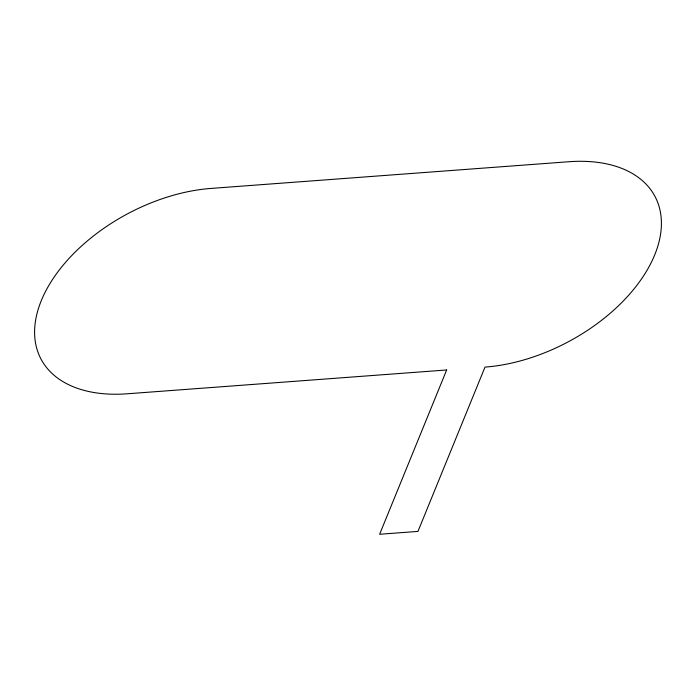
<?xml version="1.0" encoding="UTF-8"?>
<svg xmlns="http://www.w3.org/2000/svg" width="696" height="696" viewBox="0 0 696 696"><rect width="100%" height="100%" fill="white"/><g stroke="black" fill="none" stroke-linecap="round" stroke-linejoin="round"><path stroke-width="1.04" d="M446.667 369.967L379.625 534.267L417.957 531.405L485.008 367.105A144.994 87.748 -28 0 0 654.71 254.893A144.994 87.748 -28 0 0 568.815 161.733L210.992 188.425A144.994 87.748 -28 0 0 41.29 300.646A144.994 87.748 -28 0 0 127.185 393.797L446.667 369.967"/></g></svg>
